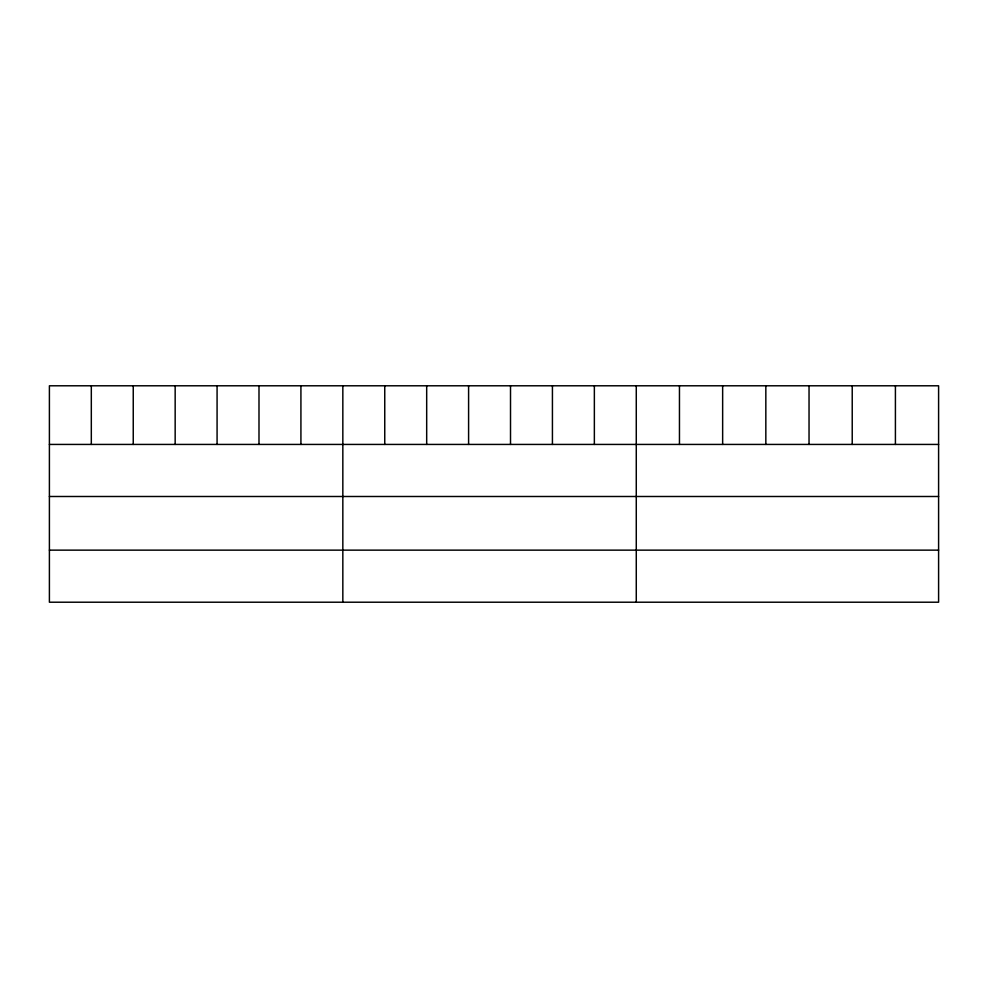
<?xml version="1.0" encoding="UTF-8"?>
<svg xmlns="http://www.w3.org/2000/svg" width="988" height="988" viewBox="0 0 988 988"><rect width="100%" height="100%" fill="white"/><g stroke="black" fill="none" stroke-linecap="round" stroke-linejoin="round"><path stroke-width="1.48" d="M938.6 444.427L938.6 602.211L49.4 602.211L49.4 385.789L938.6 385.789L938.6 444.427L49.4 444.427M49.4 496.495L938.6 496.495M49.4 550.143L938.6 550.143M895.412 385.789L895.412 444.427M852.224 385.789L852.224 444.427M809.036 385.789L809.036 444.427M765.836 385.789L765.836 444.427M722.648 385.789L722.648 444.427M679.46 385.789L679.46 444.427M636.272 385.789L636.272 602.211M594.356 385.789L594.356 444.427M552.428 385.789L552.428 444.427M510.512 385.789L510.512 444.427M468.596 385.789L468.596 444.427M426.68 385.789L426.68 444.427M384.752 385.789L384.752 444.427M342.836 385.789L342.836 602.211M300.92 385.789L300.92 444.427M258.992 385.789L258.992 444.427M217.076 385.789L217.076 444.427M175.16 385.789L175.16 444.427M133.244 385.789L133.244 444.427M91.316 385.789L91.316 444.427"/></g></svg>
